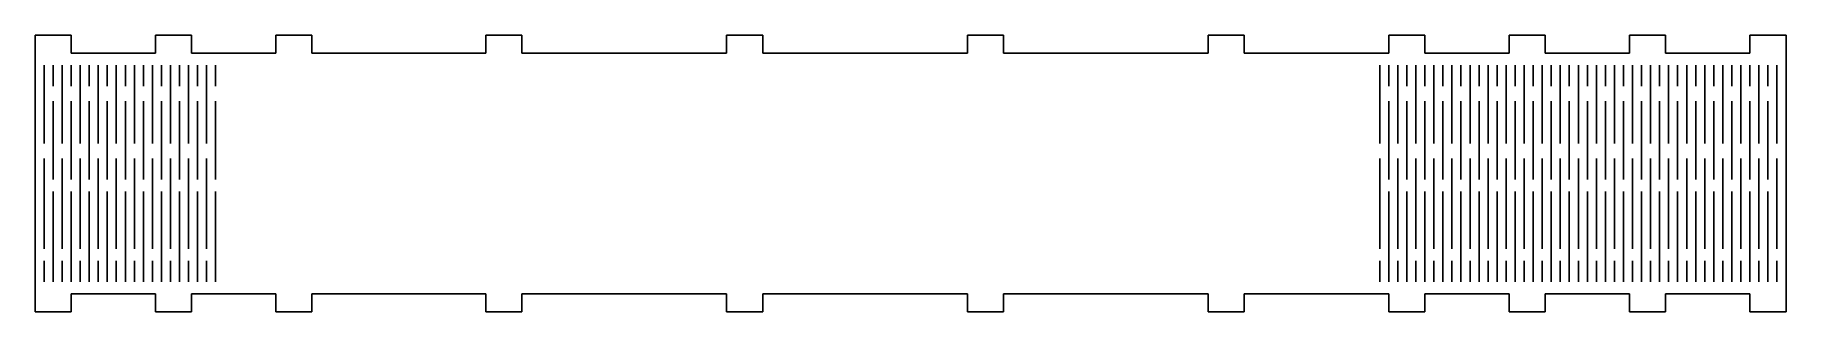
# Model space of a CAD drawing. Extents: x -98 to 193, y 62 to 108.
import ezdxf

# ---------------------------------------------------------------- set-up
doc = ezdxf.new("R2010")
doc.units = 0
doc.header["$LTSCALE"] = 25.4
doc.linetypes.add('VOLUME', pattern=[0])
doc.layers.add('CALQUE1', color=7, linetype='VOLUME')

msp = doc.modelspace()

# ---------------------------------------------------------------- linework, layer by layer
at = {"layer": 'CALQUE1', "color": 1, "linetype": 'VOLUME'}
for p, q in [((-98.3, 107.66), (-92.3, 107.66)), ((-98.3, 107.66), (-98.3, 104.66)), ((-92.3, 107.66), (-92.3, 104.66)), ((-78.3, 107.66), (-72.3, 107.66)), ((-78.3, 107.66), (-78.3, 104.66)), ((-72.3, 107.66), (-72.3, 104.66)), ((-58.3, 107.66), (-52.3, 107.66)), ((-58.3, 107.66), (-58.3, 104.66)), ((-52.3, 107.66), (-52.3, 104.66)), ((-23.4, 107.66), (-17.4, 107.66)), ((-23.4, 107.66), (-23.4, 104.66)), ((-17.4, 107.66), (-17.4, 104.66)), ((16.6, 107.66), (22.6, 107.66)), ((16.6, 107.66), (16.6, 104.66)), ((22.6, 107.66), (22.6, 104.66)), ((56.6, 107.66), (62.6, 107.66)), ((56.6, 107.66), (56.6, 104.66)), ((62.6, 107.66), (62.6, 104.66)), ((96.6, 107.66), (102.6, 107.66)), ((96.6, 107.66), (96.6, 104.66)), ((102.6, 107.66), (102.6, 104.66)), ((126.6, 107.66), (132.6, 107.66)), ((126.6, 107.66), (126.6, 104.66)), ((132.6, 107.66), (132.6, 104.66)), ((146.6, 107.66), (152.6, 107.66)), ((146.6, 107.66), (146.6, 104.66)), ((152.6, 107.66), (152.6, 104.66)), ((166.6, 107.66), (172.6, 107.66)), ((166.6, 107.66), (166.6, 104.66)), ((172.6, 107.66), (172.6, 104.66)), ((186.6, 107.66), (192.6, 107.66)), ((186.6, 107.66), (186.6, 104.66)), ((192.6, 107.66), (192.6, 104.66)), ((-98.3, 64.66), (-98.3, 104.66)), ((-96.8, 102.66), (-96.8, 89.66)), ((-95.3, 99.17), (-95.3, 102.66)), ((-93.8, 102.66), (-93.8, 89.66)), ((-92.3, 104.66), (-78.3, 104.66)), ((-92.3, 99.17), (-92.3, 102.66)), ((-90.8, 102.66), (-90.8, 89.66)), ((-89.3, 99.17), (-89.3, 102.66)), ((-87.8, 102.66), (-87.8, 89.66)), ((-86.3, 99.17), (-86.3, 102.66)), ((-84.8, 102.66), (-84.8, 89.66)), ((-83.3, 99.17), (-83.3, 102.66)), ((-81.8, 102.66), (-81.8, 89.66)), ((-80.3, 99.17), (-80.3, 102.66)), ((-78.8, 102.66), (-78.8, 89.66)), ((-77.3, 99.17), (-77.3, 102.66)), ((-75.8, 102.66), (-75.8, 89.66)), ((-74.3, 99.17), (-74.3, 102.66)), ((-72.8, 102.66), (-72.8, 89.66)), ((-72.3, 104.66), (-58.3, 104.66)), ((-71.3, 99.17), (-71.3, 102.66)), ((-69.8, 102.66), (-69.8, 89.66)), ((-68.3, 99.17), (-68.3, 102.66)), ((-52.3, 104.66), (-23.4, 104.66)), ((-17.4, 104.66), (16.6, 104.66)), ((22.6, 104.66), (56.6, 104.66)), ((62.6, 104.66), (96.6, 104.66)), ((102.6, 104.66), (126.6, 104.66)), ((125.1, 102.66), (125.1, 89.66)), ((126.6, 99.17), (126.6, 102.66)), ((128.1, 102.66), (128.1, 89.66)), ((129.6, 99.17), (129.6, 102.66)), ((131.1, 102.66), (131.1, 89.66)), ((132.6, 104.66), (146.6, 104.66)), ((132.6, 99.17), (132.6, 102.66)), ((134.1, 102.66), (134.1, 89.66)), ((135.6, 99.17), (135.6, 102.66)), ((137.1, 102.66), (137.1, 89.66)), ((138.6, 99.17), (138.6, 102.66)), ((140.1, 102.66), (140.1, 89.66)), ((141.6, 99.17), (141.6, 102.66)), ((143.1, 102.66), (143.1, 89.66)), ((144.6, 99.17), (144.6, 102.66)), ((146.1, 102.66), (146.1, 89.66)), ((147.6, 99.17), (147.6, 102.66)), ((149.1, 102.66), (149.1, 89.66)), ((150.6, 99.17), (150.6, 102.66)), ((152.1, 102.66), (152.1, 89.66)), ((152.6, 104.66), (166.6, 104.66)), ((153.6, 99.17), (153.6, 102.66)), ((155.1, 102.66), (155.1, 89.66)), ((156.6, 99.17), (156.6, 102.66)), ((158.1, 102.66), (158.1, 89.66)), ((159.6, 99.17), (159.6, 102.66)), ((161.1, 102.66), (161.1, 89.66)), ((162.6, 99.17), (162.6, 102.66)), ((164.1, 102.66), (164.1, 89.66)), ((165.6, 99.17), (165.6, 102.66)), ((167.1, 102.66), (167.1, 89.66)), ((168.6, 99.17), (168.6, 102.66)), ((170.1, 102.66), (170.1, 89.66)), ((171.6, 99.17), (171.6, 102.66)), ((172.6, 104.66), (186.6, 104.66)), ((173.1, 102.66), (173.1, 89.66)), ((174.6, 99.17), (174.6, 102.66)), ((176.1, 102.66), (176.1, 89.66)), ((177.6, 99.17), (177.6, 102.66)), ((179.1, 102.66), (179.1, 89.66)), ((180.6, 99.17), (180.6, 102.66)), ((182.1, 102.66), (182.1, 89.66)), ((183.6, 99.17), (183.6, 102.66)), ((185.1, 102.66), (185.1, 89.66)), ((186.6, 99.17), (186.6, 102.66)), ((188.1, 102.66), (188.1, 89.66)), ((189.6, 99.17), (189.6, 102.66)), ((191.1, 102.66), (191.1, 89.66)), ((192.6, 104.66), (192.6, 64.66)), ((-95.3, 96.66), (-95.3, 83.66)), ((-92.3, 96.66), (-92.3, 83.66)), ((-89.3, 96.66), (-89.3, 83.66)), ((-86.3, 96.66), (-86.3, 83.66)), ((-83.3, 96.66), (-83.3, 83.66)), ((-80.3, 96.66), (-80.3, 83.66)), ((-77.3, 96.66), (-77.3, 83.66)), ((-74.3, 96.66), (-74.3, 83.66)), ((-71.3, 96.66), (-71.3, 83.66)), ((-68.3, 96.66), (-68.3, 83.66)), ((126.6, 96.66), (126.6, 83.66)), ((129.6, 96.66), (129.6, 83.66)), ((132.6, 96.66), (132.6, 83.66)), ((135.6, 96.66), (135.6, 83.66)), ((138.6, 96.66), (138.6, 83.66)), ((141.6, 96.66), (141.6, 83.66)), ((144.6, 96.66), (144.6, 83.66)), ((147.6, 96.66), (147.6, 83.66)), ((150.6, 96.66), (150.6, 83.66)), ((153.6, 96.66), (153.6, 83.66)), ((156.6, 96.66), (156.6, 83.66)), ((159.6, 96.66), (159.6, 83.66)), ((162.6, 96.66), (162.6, 83.66)), ((165.6, 96.66), (165.6, 83.66)), ((168.6, 96.66), (168.6, 83.66)), ((171.6, 96.66), (171.6, 83.66)), ((174.6, 96.66), (174.6, 83.66)), ((177.6, 96.66), (177.6, 83.66)), ((180.6, 96.66), (180.6, 83.66)), ((183.6, 96.66), (183.6, 83.66)), ((186.6, 96.66), (186.6, 83.66)), ((189.6, 96.66), (189.6, 83.66)), ((-96.8, 87.15), (-96.8, 72.15)), ((-93.8, 87.15), (-93.8, 72.15)), ((-90.8, 87.15), (-90.8, 72.15)), ((-87.8, 87.15), (-87.8, 72.15)), ((-84.8, 87.15), (-84.8, 72.15)), ((-81.8, 87.15), (-81.8, 72.15)), ((-78.8, 87.15), (-78.8, 72.15)), ((-75.8, 87.15), (-75.8, 72.15)), ((-72.8, 87.15), (-72.8, 72.15)), ((-69.8, 87.15), (-69.8, 72.15)), ((125.1, 87.15), (125.1, 72.15)), ((128.1, 87.15), (128.1, 72.15)), ((131.1, 87.15), (131.1, 72.15)), ((134.1, 87.15), (134.1, 72.15)), ((137.1, 87.15), (137.1, 72.15)), ((140.1, 87.15), (140.1, 72.15)), ((143.1, 87.15), (143.1, 72.15)), ((146.1, 87.15), (146.1, 72.15)), ((149.1, 87.15), (149.1, 72.15)), ((152.1, 87.15), (152.1, 72.15)), ((155.1, 87.15), (155.1, 72.15)), ((158.1, 87.15), (158.1, 72.15)), ((161.1, 87.15), (161.1, 72.15)), ((164.1, 87.15), (164.1, 72.15)), ((167.1, 87.15), (167.1, 72.15)), ((170.1, 87.15), (170.1, 72.15)), ((173.1, 87.15), (173.1, 72.15)), ((176.1, 87.15), (176.1, 72.15)), ((179.1, 87.15), (179.1, 72.15)), ((182.1, 87.15), (182.1, 72.15)), ((185.1, 87.15), (185.1, 72.15)), ((188.1, 87.15), (188.1, 72.15)), ((191.1, 87.15), (191.1, 72.15)), ((-95.3, 81.66), (-95.3, 66.66)), ((-92.3, 81.66), (-92.3, 66.66)), ((-89.3, 81.66), (-89.3, 66.66)), ((-86.3, 81.66), (-86.3, 66.66)), ((-83.3, 81.66), (-83.3, 66.66)), ((-80.3, 81.66), (-80.3, 66.66)), ((-77.3, 81.66), (-77.3, 66.66)), ((-74.3, 81.66), (-74.3, 66.66)), ((-71.3, 81.66), (-71.3, 66.66)), ((-68.3, 81.66), (-68.3, 66.66)), ((126.6, 81.66), (126.6, 66.66)), ((129.6, 81.66), (129.6, 66.66)), ((132.6, 81.66), (132.6, 66.66)), ((135.6, 81.66), (135.6, 66.66)), ((138.6, 81.66), (138.6, 66.66)), ((141.6, 81.66), (141.6, 66.66)), ((144.6, 81.66), (144.6, 66.66)), ((147.6, 81.66), (147.6, 66.66)), ((150.6, 81.66), (150.6, 66.66)), ((153.6, 81.66), (153.6, 66.66)), ((156.6, 81.66), (156.6, 66.66)), ((159.6, 81.66), (159.6, 66.66)), ((162.6, 81.66), (162.6, 66.66)), ((165.6, 81.66), (165.6, 66.66)), ((168.6, 81.66), (168.6, 66.66)), ((171.6, 81.66), (171.6, 66.66)), ((174.6, 81.66), (174.6, 66.66)), ((177.6, 81.66), (177.6, 66.66)), ((180.6, 81.66), (180.6, 66.66)), ((183.6, 81.66), (183.6, 66.66)), ((186.6, 81.66), (186.6, 66.66)), ((189.6, 81.66), (189.6, 66.66)), ((-96.8, 66.66), (-96.8, 70.15)), ((-93.8, 66.66), (-93.8, 70.15)), ((-90.8, 66.66), (-90.8, 70.15)), ((-87.8, 66.66), (-87.8, 70.15)), ((-84.8, 66.66), (-84.8, 70.15)), ((-81.8, 66.66), (-81.8, 70.15)), ((-78.8, 66.66), (-78.8, 70.15)), ((-75.8, 66.66), (-75.8, 70.15)), ((-72.8, 66.66), (-72.8, 70.15)), ((-69.8, 66.66), (-69.8, 70.15)), ((125.1, 66.66), (125.1, 70.15)), ((128.1, 66.66), (128.1, 70.15)), ((131.1, 66.66), (131.1, 70.15)), ((134.1, 66.66), (134.1, 70.15)), ((137.1, 66.66), (137.1, 70.15)), ((140.1, 66.66), (140.1, 70.15)), ((143.1, 66.66), (143.1, 70.15)), ((146.1, 66.66), (146.1, 70.15)), ((149.1, 66.66), (149.1, 70.15)), ((152.1, 66.66), (152.1, 70.15)), ((155.1, 66.66), (155.1, 70.15)), ((158.1, 66.66), (158.1, 70.15)), ((161.1, 66.66), (161.1, 70.15)), ((164.1, 66.66), (164.1, 70.15)), ((167.1, 66.66), (167.1, 70.15)), ((170.1, 66.66), (170.1, 70.15)), ((173.1, 66.66), (173.1, 70.15)), ((176.1, 66.66), (176.1, 70.15)), ((179.1, 66.66), (179.1, 70.15)), ((182.1, 66.66), (182.1, 70.15)), ((185.1, 66.66), (185.1, 70.15)), ((188.1, 66.66), (188.1, 70.15)), ((191.1, 66.66), (191.1, 70.15)), ((-98.3, 64.66), (-98.3, 61.66)), ((-92.3, 61.66), (-92.3, 64.66)), ((-92.3, 64.66), (-78.3, 64.66)), ((-78.3, 64.66), (-78.3, 61.66)), ((-72.3, 61.66), (-72.3, 64.66)), ((-72.3, 64.66), (-58.3, 64.66)), ((-58.3, 64.66), (-58.3, 61.66)), ((-52.3, 61.66), (-52.3, 64.66)), ((-52.3, 64.66), (-23.4, 64.66)), ((-23.4, 64.66), (-23.4, 61.66)), ((-17.4, 61.66), (-17.4, 64.66)), ((-17.4, 64.66), (16.6, 64.66)), ((16.6, 64.66), (16.6, 61.66)), ((22.6, 61.66), (22.6, 64.66)), ((22.6, 64.66), (56.6, 64.66)), ((56.6, 64.66), (56.6, 61.66)), ((62.6, 61.66), (62.6, 64.66)), ((62.6, 64.66), (96.6, 64.66)), ((96.6, 64.66), (96.6, 61.66)), ((102.6, 61.66), (102.6, 64.66)), ((102.6, 64.66), (126.6, 64.66)), ((126.6, 64.66), (126.6, 61.66)), ((132.6, 61.66), (132.6, 64.66)), ((132.6, 64.66), (146.6, 64.66)), ((146.6, 64.66), (146.6, 61.66)), ((152.6, 61.66), (152.6, 64.66)), ((152.6, 64.66), (166.6, 64.66)), ((166.6, 64.66), (166.6, 61.66)), ((172.6, 61.66), (172.6, 64.66)), ((172.6, 64.66), (186.6, 64.66)), ((186.6, 64.66), (186.6, 61.66)), ((192.6, 61.66), (192.6, 64.66)), ((-98.3, 61.66), (-92.3, 61.66)), ((-78.3, 61.66), (-72.3, 61.66)), ((-58.3, 61.66), (-52.3, 61.66)), ((-23.4, 61.66), (-17.4, 61.66)), ((16.6, 61.66), (22.6, 61.66)), ((56.6, 61.66), (62.6, 61.66)), ((96.6, 61.66), (102.6, 61.66)), ((126.6, 61.66), (132.6, 61.66)), ((146.6, 61.66), (152.6, 61.66)), ((166.6, 61.66), (172.6, 61.66)), ((186.6, 61.66), (192.6, 61.66))]:
    msp.add_line(p, q, dxfattribs=at)

doc.saveas('drawing.dxf')
